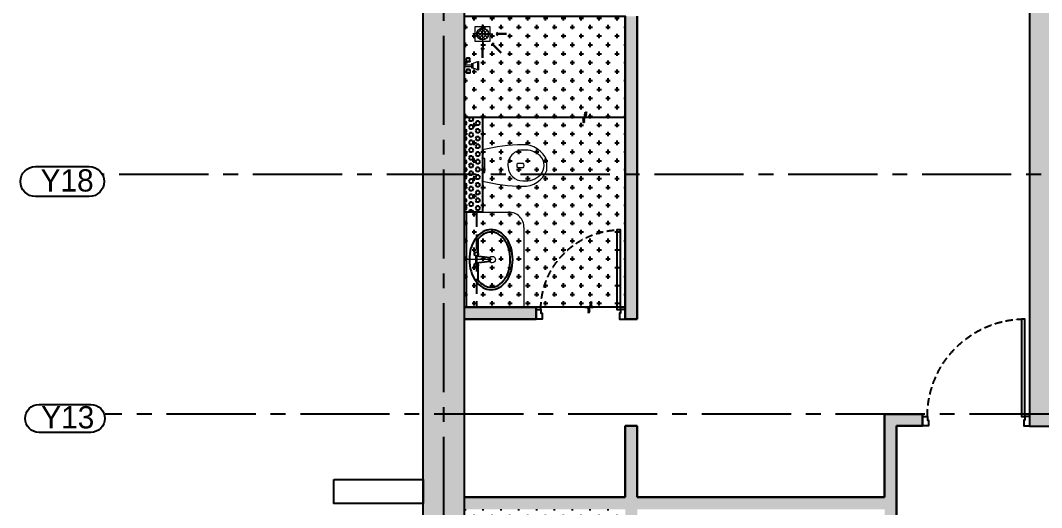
# Model space of a CAD drawing. Header units: millimetres. Extents: x 1066295 to 1300022, y -5734212 to -5454663.
# Drawn here: x 1179703 to 1188287, y -5717233 to -5713132 of the extents above; entities that cross this region are included whole.
import ezdxf

# ---------------------------------------------------------------- set-up
doc = ezdxf.new("R2010")
doc.units = ezdxf.units.MM
doc.header["$LTSCALE"] = 1000
doc.header["$MEASUREMENT"] = 0
for name, pattern in [('AUDIT_D_120904163729-0', [0]), ('T9_KEY PLAN(TYPICAL FLOOR)$0$3BHK-A$0$( Hidden )', [0.375, 0.25, -0.125]), ('T9_KEY PLAN(TYPICAL FLOOR)$0$3BHK-A$0$AUDIT_D_120904163729-0', [0]), ('T9_KEY PLAN(TYPICAL FLOOR)$0$3BHK-A$0$HIDDEN', [0.375, 0.25, -0.125]), ('T9_KEY PLAN(TYPICAL FLOOR)$0$T8_REFUGE COLUMNS$0$AUDIT_D_120904163729-0', [0]), ('T9_KEY PLAN(TYPICAL FLOOR)$0$T8_REFUGE COLUMNS$0$CENTER2', [1.125, 0.75, -0.125, 0.125, -0.125])]:
    doc.linetypes.add(name, pattern=pattern)
doc.layers.get('0').update_dxf_attribs({"linetype": 'AUDIT_D_120904163729-0'})
for name, color, linetype in [('T9_KEY PLAN(TYPICAL FLOOR)$0$3BHK-A$0$$1$LEDGE WALL', 5, 'Continuous'), ('T9_KEY PLAN(TYPICAL FLOOR)$0$3BHK-A$0$A-DOOR-FULL', 2, 'Continuous'), ('T9_KEY PLAN(TYPICAL FLOOR)$0$3BHK-A$0$A-HATCH -160', 251, 'T9_KEY PLAN(TYPICAL FLOOR)$0$3BHK-A$0$AUDIT_D_120904163729-0'), ('T9_KEY PLAN(TYPICAL FLOOR)$0$3BHK-A$0$A-SANITARY', 2, 'Continuous'), ('T9_KEY PLAN(TYPICAL FLOOR)$0$3BHK-A$0$a-tile drop', 3, 'Continuous'), ('T9_KEY PLAN(TYPICAL FLOOR)$0$3BHK-A$0$A-TOI SUNK 50MM', 8, 'Continuous'), ('T9_KEY PLAN(TYPICAL FLOOR)$0$3BHK-A$0$APT PLANS-typ$0$TILEDROP', 3, 'Continuous'), ('T9_KEY PLAN(TYPICAL FLOOR)$0$3BHK-A$0$ELEV.', 5, 'Continuous'), ('T9_KEY PLAN(TYPICAL FLOOR)$0$3BHK-A$0$LEDGE WALL', 5, 'Continuous'), ('T9_KEY PLAN(TYPICAL FLOOR)$0$T8_REFUGE COLUMNS$0$A-CENTERLINE', 193, 'T9_KEY PLAN(TYPICAL FLOOR)$0$T8_REFUGE COLUMNS$0$CENTER2'), ('T9_KEY PLAN(TYPICAL FLOOR)$0$T8_REFUGE COLUMNS$0$A-COLUMN GRID NUMBERING', 4, 'T9_KEY PLAN(TYPICAL FLOOR)$0$T8_REFUGE COLUMNS$0$AUDIT_D_120904163729-0'), ('T9_KEY PLAN(TYPICAL FLOOR)$0$T8_REFUGE COLUMNS$0$A-RCC COLS', 3, 'Continuous'), ('T9_KEY PLAN(TYPICAL FLOOR)$0$T8_TYPICAL COLUMNS$0$A-RCC COLS', 3, 'Continuous')]:
    doc.layers.add(name, color=color, linetype=linetype)
for name, color, linetype, lineweight in [('T9_KEY PLAN(TYPICAL FLOOR)$0$3BHK-A$0$a-TOI-fixtures', 251, 'Continuous', 0), ('T9_KEY PLAN(TYPICAL FLOOR)$0$3BHK-A$0$A-WALL- 160', 6, 'Continuous', 30), ('T9_KEY PLAN(TYPICAL FLOOR)$0$T8(T9 IS SIMILAR)$0$D&W', 8, 'Continuous', 25)]:
    doc.layers.add(name, color=color, linetype=linetype, lineweight=lineweight)
doc.layers.add('T9_KEY PLAN(TYPICAL FLOOR)$0$T8_REFUGE COLUMNS$0$COL-HATCH', color=7, linetype='Continuous', lineweight=25, true_color=0xa3a3a3)
doc.styles.add('T9_KEY PLAN(TYPICAL FLOOR)$0$3BHK-A$0$Romans 1', font='romans.shx', dxfattribs={"height": 100})
doc.styles.add('T9_KEY PLAN(TYPICAL FLOOR)$0$T8_REFUGE COLUMNS$0$STANDARD', font='GOTHIC.TTF')
doc.dimstyles.new('T9_KEY PLAN(TYPICAL FLOOR)$0$3BHK-A$0$ALPINE S', dxfattribs={"dimscale": 0, "dimtxt": 100, "dimasz": 75, "dimexe": 0, "dimexo": 0, "dimgap": 75, "dimtad": 1, "dimdec": 0, "dimzin": 0, "dimdsep": 46, "dimtxsty": 'T9_KEY PLAN(TYPICAL FLOOR)$0$3BHK-A$0$Romans 1', "dimblk": 'T9_KEY PLAN(TYPICAL FLOOR)$0$3BHK-A$0$_ArchTick', "dimcen": 0.09, "dimclrd": 256, "dimclre": 256, "dimclrt": 7, "dimadec": 0, "dimazin": 0, "dimtfac": 1, "dimtdec": 0, "dimtofl": 0, "dimtmove": 1, "dimatfit": 0, "dimldrblk": 'T9_KEY PLAN(TYPICAL FLOOR)$0$3BHK-A$0$_Open90', "dimfxl": 1, "dimtolj": 1, "dimtzin": 0, "dimarcsym": 0})

# ---------------------------------------------------------------- blocks, each defined once
blk = doc.blocks.new('T9_KEY PLAN(TYPICAL FLOOR)$0$T8_REFUGE COLUMNS')
at = {"layer": 'T9_KEY PLAN(TYPICAL FLOOR)$0$T8_REFUGE COLUMNS$0$COL-HATCH', "linetype": 'ByBlock'}
h = blk.add_hatch(color=256, dxfattribs=at)
h.dxf.hatch_style = 1
h.paths.add_polyline_path([(1215902.1, -5706299.9), (1216152.1, -5706299.9), (1216152.1, -5708099.9), (1215902.1, -5708099.9)])
h.paths.add_polyline_path([(1215902.1, -5708099.9), (1213292.1, -5708099.9), (1213292.1, -5707849.9), (1215902.1, -5707849.9)])
h.paths.add_polyline_path([(1196642.1, -5706299.9), (1196392.1, -5706299.9), (1196392.1, -5708099.9), (1196642.1, -5708099.9)])
h.paths.add_polyline_path([(1215902.1, -5723474.9), (1216152.1, -5723474.9), (1216152.1, -5721674.9), (1215902.1, -5721674.9)])
h.paths.add_polyline_path([(1215902.1, -5721924.9), (1213292.1, -5721924.9), (1213292.1, -5721674.9), (1215902.1, -5721674.9)])
h.paths.add_polyline_path([(1196642.1, -5723474.9), (1196392.1, -5723474.9), (1196392.1, -5721674.9), (1196642.1, -5721674.9)])
h.paths.add_polyline_path([(1198957.1, -5709939.9), (1199207.1, -5709939.9), (1199207.1, -5714149.9), (1198957.1, -5714149.9)])
h.paths.add_polyline_path([(1197682.1, -5711799.9), (1197432.1, -5711799.9), (1197432.1, -5709939.9), (1197682.1, -5709939.9)])
h.paths.add_polyline_path([(1184832.1, -5718799.9), (1185182.1, -5718799.9), (1185182.1, -5709299.9), (1184832.1, -5709299.9)])
h.paths.add_polyline_path([(1194132.1, -5714149.9), (1193882.1, -5714149.9), (1193882.1, -5709939.9), (1194132.1, -5709939.9)])
h.paths.add_polyline_path([(1189932.1, -5714149.9), (1190232.1, -5714149.9), (1190232.1, -5709914.9), (1189932.1, -5709914.9)])
h.paths.add_polyline_path([(1189932.1, -5719684.9), (1190232.1, -5719684.9), (1190232.1, -5715449.9), (1189932.1, -5715449.9)])
h.paths.add_polyline_path([(1194182.1, -5719609.9), (1193882.1, -5719609.9), (1193882.1, -5717174.9), (1194182.1, -5717174.9)])
h.paths.add_polyline_path([(1215612.1, -5719609.9), (1215862.1, -5719609.9), (1215862.1, -5715374.9), (1215612.1, -5715374.9)])
h.paths.add_polyline_path([(1210702.1, -5711724.9), (1207452.1, -5711724.9), (1207452.1, -5711474.9), (1210702.1, -5711474.9)])
h.paths.add_polyline_path([(1210702.1, -5713624.9), (1207452.1, -5713624.9), (1207452.1, -5713874.9), (1210702.1, -5713874.9)])
h.paths.add_polyline_path([(1210952.1, -5711474.9), (1210702.1, -5711474.9), (1210702.1, -5713874.9), (1210952.1, -5713874.9)])
h.paths.add_polyline_path([(1202442.1, -5712799.9), (1202692.1, -5712799.9), (1202692.1, -5710799.9), (1202442.1, -5710799.9)], flags=17)
h.paths.add_polyline_path([(1196682.1, -5715374.9), (1196932.1, -5715374.9), (1196932.1, -5719609.9), (1196682.1, -5719609.9)])
h.paths.add_polyline_path([(1210052.1, -5727009.9), (1209752.1, -5727009.9), (1209752.1, -5724474.9), (1210052.1, -5724474.9)])
h.paths.add_polyline_path([(1202492.1, -5727009.9), (1202792.1, -5727009.9), (1202792.1, -5724474.9), (1202492.1, -5724474.9)])
h.paths.add_polyline_path([(1199382.1, -5726829.9), (1199132.1, -5726829.9), (1199132.1, -5724474.9), (1199382.1, -5724474.9)])
h.paths.add_polyline_path([(1195392.1, -5726519.9), (1195742.1, -5726519.9), (1195742.1, -5724724.9), (1195392.1, -5724724.9)])
h.paths.add_polyline_path([(1195742.1, -5724124.9), (1195392.1, -5724124.9), (1195392.1, -5723274.9), (1195742.1, -5723274.9)])
h.paths.add_polyline_path([(1217152.1, -5726519.9), (1216802.1, -5726519.9), (1216802.1, -5724724.9), (1217152.1, -5724724.9)])
h.paths.add_polyline_path([(1216802.1, -5724124.9), (1217152.1, -5724124.9), (1217152.1, -5723274.9), (1216802.1, -5723274.9)])
h.paths.add_polyline_path([(1213162.1, -5726829.9), (1213412.1, -5726829.9), (1213412.1, -5724474.9), (1213162.1, -5724474.9)])
h.paths.add_polyline_path([(1209602.1, -5723474.9), (1209852.1, -5723474.9), (1209852.1, -5721674.9), (1209602.1, -5721674.9)])
h.paths.add_polyline_path([(1212262.1, -5721674.9), (1210752.1, -5721674.9), (1210752.1, -5721924.9), (1212262.1, -5721924.9)])
h.paths.add_polyline_path([(1212742.1, -5719224.9), (1207452.1, -5719224.9), (1207452.1, -5718974.9), (1212742.1, -5718974.9)])
h.paths.add_polyline_path([(1214067.1, -5718349.9), (1213817.1, -5718349.9), (1213817.1, -5716424.9), (1214067.1, -5716424.9)])
h.paths.add_polyline_path([(1213587.1, -5709939.9), (1213337.1, -5709939.9), (1213337.1, -5714149.9), (1213587.1, -5714149.9)])
h.paths.add_polyline_path([(1214862.1, -5711799.9), (1215112.1, -5711799.9), (1215112.1, -5709939.9), (1214862.1, -5709939.9)])
h.paths.add_polyline_path([(1227712.1, -5718799.9), (1227362.1, -5718799.9), (1227362.1, -5709299.9), (1227712.1, -5709299.9)])
h.paths.add_polyline_path([(1218412.1, -5714149.9), (1218662.1, -5714149.9), (1218662.1, -5709939.9), (1218412.1, -5709939.9)])
h.paths.add_polyline_path([(1222612.1, -5714149.9), (1222312.1, -5714149.9), (1222312.1, -5709914.9), (1222612.1, -5709914.9)])
h.paths.add_polyline_path([(1222612.1, -5719684.9), (1222312.1, -5719684.9), (1222312.1, -5715449.9), (1222612.1, -5715449.9)])
h.paths.add_polyline_path([(1218362.1, -5719609.9), (1218662.1, -5719609.9), (1218662.1, -5717174.9), (1218362.1, -5717174.9)])
h.paths.add_polyline_path([(1202742.1, -5716974.9), (1202992.1, -5716974.9), (1202992.1, -5718974.9), (1202742.1, -5718974.9)])
h.paths.add_polyline_path([(1204842.1, -5716974.9), (1205092.1, -5716974.9), (1205092.1, -5718974.9), (1204842.1, -5718974.9)])
h.paths.add_polyline_path([(1217152.1, -5701889.9), (1216802.1, -5701889.9), (1216802.1, -5705049.9), (1217152.1, -5705049.9)])
h.paths.add_polyline_path([(1216802.1, -5705649.9), (1217152.1, -5705649.9), (1217152.1, -5706499.9), (1216802.1, -5706499.9)])
h.paths.add_polyline_path([(1213162.1, -5701089.9), (1213412.1, -5701089.9), (1213412.1, -5705299.9), (1213162.1, -5705299.9)])
h.paths.add_polyline_path([(1210052.1, -5701089.9), (1209752.1, -5701089.9), (1209752.1, -5705299.9), (1210052.1, -5705299.9)])
h.paths.add_polyline_path([(1209602.1, -5706299.9), (1209852.1, -5706299.9), (1209852.1, -5708099.9), (1209602.1, -5708099.9)])
h.paths.add_polyline_path([(1212262.1, -5708099.9), (1210752.1, -5708099.9), (1210752.1, -5707849.9), (1212262.1, -5707849.9)])
h.paths.add_polyline_path([(1195392.1, -5701889.9), (1195742.1, -5701889.9), (1195742.1, -5705049.9), (1195392.1, -5705049.9)])
h.paths.add_polyline_path([(1195742.1, -5705649.9), (1195392.1, -5705649.9), (1195392.1, -5706499.9), (1195742.1, -5706499.9)])
h.paths.add_polyline_path([(1199382.1, -5701089.9), (1199132.1, -5701089.9), (1199132.1, -5705299.9), (1199382.1, -5705299.9)])
h.paths.add_polyline_path([(1202492.1, -5701089.9), (1202792.1, -5701089.9), (1202792.1, -5705299.9), (1202492.1, -5705299.9)])
h.paths.add_polyline_path([(1202942.1, -5706299.9), (1202692.1, -5706299.9), (1202692.1, -5708099.9), (1202942.1, -5708099.9)])
h.paths.add_polyline_path([(1200282, -5708099.9), (1201792, -5708099.9), (1201792, -5707849.9), (1200282, -5707849.9)])
h.paths.add_polyline_path([(1207452.1, -5710799.9), (1211787.1, -5710799.9), (1211787.1, -5710549.9), (1207452.1, -5710549.9)])
h.paths.add_polyline_path([(1200042.1, -5713849.9), (1200042.1, -5710549.9), (1205092.1, -5710549.9), (1205092.1, -5712999.9), (1204842.1, -5712999.9), (1204842, -5710799.9), (1200292.1, -5710799.9), (1200292.1, -5713849.9)])
h.paths.add_polyline_path([(1198907.1, -5719224.9), (1205092.1, -5719224.9), (1205092.1, -5718974.9), (1198907.1, -5718974.9)])
h.paths.add_polyline_path([(1202942.1, -5723474.9), (1202692.1, -5723474.9), (1202692.1, -5721674.9), (1202942.1, -5721674.9)])
h.paths.add_polyline_path([(1200282.1, -5721674.9), (1201792.1, -5721674.9), (1201792.1, -5721924.9), (1200282.1, -5721924.9)])
h.paths.add_polyline_path([(1196932.1, -5715624.9), (1203832.1, -5715624.9), (1203832.1, -5715374.9), (1196932.1, -5715374.9)])
h.paths.add_polyline_path([(1215612.1, -5715624.9), (1207452.1, -5715624.9), (1207452.1, -5715374.9), (1215612.1, -5715374.9)])
h.paths.add_polyline_path([(1196642.1, -5721924.9), (1199252.1, -5721924.9), (1199252.1, -5721674.9), (1196642.1, -5721674.9)])
h.paths.add_polyline_path([(1196642.1, -5708099.9), (1199252.1, -5708099.9), (1199252.1, -5707849.9), (1196642.1, -5707849.9)])
h.paths.add_polyline_path([(1198007.1, -5718974.9), (1196932.1, -5718974.9), (1196932.1, -5719224.9), (1198007.1, -5719224.9)])
at = {"layer": 'T9_KEY PLAN(TYPICAL FLOOR)$0$T8_REFUGE COLUMNS$0$A-CENTERLINE'}
for p, q in [((1185007.1, -5719488.7), (1185007.1, -5698299.6)), ((1223527.8, -5712032.4), (1182137.1, -5712032.4)), ((1229551.2, -5714049.9), (1182156.9, -5714049.9))]:
    blk.add_line(p, q, dxfattribs=at)
at = {"layer": 'T9_KEY PLAN(TYPICAL FLOOR)$0$T8_REFUGE COLUMNS$0$A-COLUMN GRID NUMBERING', "linetype": 'ByBlock'}
for points in [[(1181573.6, -5712217.4, -1), (1181573.6, -5711965.8), (1182026.1, -5711965.8, -1), (1182026.1, -5712217.4)], [(1181604.1, -5714202.5, -1), (1181604.1, -5713968.1), (1182039.7, -5713968.1, -1), (1182039.7, -5714202.5)]]:
    blk.add_lwpolyline(points, format="xyb", close=True, dxfattribs=at)
at = {"layer": 'T9_KEY PLAN(TYPICAL FLOOR)$0$T8_REFUGE COLUMNS$0$A-RCC COLS', "linetype": 'ByBlock'}
for points in [[(1184832.1, -5718799.9), (1185182.1, -5718799.9), (1185182.1, -5709299.9), (1184832.1, -5709299.9)], [(1189932.1, -5714149.9), (1190232.1, -5714149.9), (1190232.1, -5709914.9), (1189932.1, -5709914.9)]]:
    blk.add_lwpolyline(points, close=True, dxfattribs=at)
at = {"layer": 'T9_KEY PLAN(TYPICAL FLOOR)$0$T8_REFUGE COLUMNS$0$A-COLUMN GRID NUMBERING', "linetype": 'ByBlock', "char_height": 187.5, "attachment_point": 1, "style": 'T9_KEY PLAN(TYPICAL FLOOR)$0$T8_REFUGE COLUMNS$0$STANDARD'}
for s, insert in [('Y18', (1181617.4, -5711987.7)), ('Y13', (1181622.4, -5713981.4))]:
    blk.add_mtext_dynamic_manual_height_columns(s, width=444.685, gutter_width=500, heights=[0], dxfattribs=dict(at, insert=insert))
blk = doc.blocks.new('T9_KEY PLAN(TYPICAL FLOOR)$0$T8_TYPICAL COLUMNS')
at = {"layer": 'T9_KEY PLAN(TYPICAL FLOOR)$0$T8_TYPICAL COLUMNS$0$A-RCC COLS', "linetype": 'ByBlock'}
blk.add_blockref('T9_KEY PLAN(TYPICAL FLOOR)$0$T8_REFUGE COLUMNS', (0, 0), dxfattribs=at)
blk = doc.blocks.new('*U2399')
for points in [[(-710, 0), (-670, 0), (-670, 30), (-660, 30), (-660, 80), (-710, 80)], [(0, 0), (0, -670), (-30, -670), (-30, 0)], [(40, 0), (0, 0), (0, 30), (-10, 30), (-10, 80), (40, 80)]]:
    blk.add_lwpolyline(points, close=True)
at = {"color": 0, "linetype": 'ByBlock', "ltscale": 0.25}
blk.add_arc((1, 0.4), 671, 180.03474, 267.62699, dxfattribs=at)
blk = doc.blocks.new('*U2400')
for points in [[(0, 0), (0, 820), (30, 820), (30, 0)], [(-40, 0), (0, 0), (0, -30), (10, -30), (10, -80), (-40, -80)], [(860, 0), (820, 0), (820, -30), (810, -30), (810, -80), (860, -80)]]:
    blk.add_lwpolyline(points, close=True)
at = {"color": 0, "linetype": 'ByBlock', "ltscale": 0.25}
blk.add_arc((-1.2, -0.5), 821.2, 0.03474, 87.62699, dxfattribs=at)
blk = doc.blocks.new('T9_KEY PLAN(TYPICAL FLOOR)$0$3BHK-A$0$EWC 1-flat-3')
at = {"layer": 'T9_KEY PLAN(TYPICAL FLOOR)$0$3BHK-A$0$a-TOI-fixtures', "ltscale": 1.5}
blk.add_line((130.9, 0), (-130.9, 0), dxfattribs=at)
for points in [[(-130.9, 0, -0.055103), (-175.3, 336.2, -0.321827), (-41.6, 540), (41.6, 540, -0.321827), (175.3, 336.2, -0.055103), (130.9, 0, -27.681239)], [(-13.2, 214.3, -0.391448), (-129.3, 337.7, -0.224585), (-76.1, 489.9, -0.160675), (0, 518.7, -0.183016), (81.6, 484.1, -0.201424), (130, 346.4, -0.474507), (-13.2, 214.3, -2.927417)], [(-9.5, 290.2), (9.5, 290.2, 0.414214), (18.9, 299.7), (18.9, 337.6, 0.5), (-18.9, 337.6), (-18.9, 299.7, 0.414214), (-9.5, 290.2, 0.530498)]]:
    blk.add_lwpolyline(points, format="xyb", dxfattribs=at)
at = {"layer": 'T9_KEY PLAN(TYPICAL FLOOR)$0$3BHK-A$0$a-TOI-fixtures'}
blk.add_lwpolyline([(-59.2, 0), (-59.2, 18.9), (59.2, 18.9), (59.2, 0)], close=True, dxfattribs=at)
at = {"layer": 'T9_KEY PLAN(TYPICAL FLOOR)$0$3BHK-A$0$a-TOI-fixtures', "ltscale": 1.5}
for centre in [(-59.2, 151.6), (59.2, 151.6)]:
    blk.add_circle(centre, 8.31, dxfattribs=at)
blk = doc.blocks.new('T9_KEY PLAN(TYPICAL FLOOR)$0$3BHK-A$0$_ArchTick')
at = {"color": 0, "linetype": 'ByBlock', "const_width": 0.15}
blk.add_lwpolyline([(-0.5, -0.5), (0.5, 0.5)], dxfattribs=at)
blk = doc.blocks.new('T9_KEY PLAN(TYPICAL FLOOR)$0$3BHK-A$0$_Open90')
at = {"color": 0, "linetype": 'ByBlock', "lineweight": -2}
for p, q in [((0, 0), (-1, 0)), ((-0.5, 0.5), (0, 0)), ((0, 0), (-0.5, -0.5))]:
    blk.add_line(p, q, dxfattribs=at)
blk = doc.blocks.new('T9_KEY PLAN(TYPICAL FLOOR)$0$3BHK-A$0$SH-flat-2')
at = {"layer": 'T9_KEY PLAN(TYPICAL FLOOR)$0$3BHK-A$0$a-TOI-fixtures'}
for p, q in [((0, -6), (0, 6)), ((0, 6), (56.3, 5.9)), ((0.1, 54), (14.6, 54)), ((0.1, 42), (14.6, 42)), ((39.7, 38.7), (14.5, 38.7)), ((14.6, 30), (14.7, 66)), ((39.8, 57.2), (14.6, 57.2)), ((39.8, 29.9), (14.6, 30)), ((39.9, 65.9), (14.7, 66)), ((43.4, 31.6), (44.7, 33.1)), ((44.6, 43), (44.6, 52.2)), ((45.9, 36.2), (45.9, 59)), ((56.2, -18.1), (56.3, 17.9)), ((56.3, 17.9), (68.3, 17.9)), ((68.2, -18.1), (68.3, 17.9)), ((108.4, -32.8), (108.5, 32.4)), ((108.5, 35.8), (116.3, 35.8)), ((108.5, 32.4), (108.5, 35.8)), ((116.2, -36.2), (116.3, 35.8)), ((-0.1, -42), (14.4, -42)), ((-0.1, -54), (14.4, -54)), ((0, -6), (56.3, -6.1)), ((39.5, -57.3), (14.3, -57.3)), ((14.5, -30), (14.4, -66)), ((39.6, -38.8), (14.4, -38.8)), ((39.6, -66.1), (14.4, -66)), ((39.7, -30.1), (14.5, -30)), ((43.3, -31.7), (44.6, -33.3)), ((44.4, -43.2), (44.4, -52.4)), ((45.7, -36.4), (45.7, -59.2)), ((56.2, -18.1), (68.2, -18.1)), ((108.4, -32.8), (108.4, -36.2)), ((108.4, -36.2), (116.2, -36.2))]:
    blk.add_line(p, q, dxfattribs=at)
for centre, radius, start, end in [((39.8, 43.5), 4.8, 269.87759, 359.87759), ((39.7, 33.9), 4.8, 359.87759, 89.87759), ((39.8, 62), 4.8, 269.87759, 359.87759), ((39.8, 52.2), 4.8, 359.87759, 89.87759), ((39.8, 34.7), 4.8, 269.87759, 359.87759), ((39.9, 61.1), 4.8, 359.87759, 89.87759), ((41.1, 59), 4.8, 359.87759, 46.4449), ((41.1, 36.2), 4.8, 319.22581, 359.87759), ((114.8, -47.9), 80.5, 94.45949, 125.23752), ((39.5, -52.4), 4.8, 269.87759, 359.87759), ((39.5, -62.1), 4.8, 359.87759, 89.87759), ((39.6, -34), 4.8, 269.87759, 359.87759), ((39.6, -43.6), 4.8, 359.87759, 89.87759), ((39.6, -61.3), 4.8, 269.87759, 359.87759), ((39.7, -34.9), 4.8, 359.87759, 89.87759), ((40.9, -59.2), 4.8, 313.31029, 359.87759), ((40.9, -36.4), 4.8, 359.87759, 40.52937), ((115, 47.4), 80.5, 234.51767, 265.2957)]:
    blk.add_arc(centre, radius, start, end, dxfattribs=at)
blk = doc.blocks.new('T9_KEY PLAN(TYPICAL FLOOR)$0$3BHK-A$0$TILE DROP -x')
at = {"layer": 'T9_KEY PLAN(TYPICAL FLOOR)$0$3BHK-A$0$APT PLANS-typ$0$TILEDROP'}
h = blk.add_hatch(dxfattribs=at)
h.set_pattern_fill('ACET-2D-ANSI31', color=8, scale=90, angle=90, style=0)
h.set_pattern_definition([(135, (-851695.914, 5365039.183), (-7.954951288, -7.954951288), [])])
h.paths.add_polyline_path([(-58324, -19206), (-58324, -19024), (-58262, -19024), (-58262, -19206)])
edge = h.paths.add_edge_path()
edge.add_line((-58324, -19381), (-58394, -19381))
edge.add_line((-58324, -19206), (-58324, -19381))
edge.add_line((-58393, -19206), (-58324, -19206))
edge.add_line((-58393, -19381), (-58393, -19206))
at = {"layer": 'T9_KEY PLAN(TYPICAL FLOOR)$0$3BHK-A$0$APT PLANS-typ$0$TILEDROP', "color": 1}
blk.add_line((-58154, -19206), (-58434, -19206), dxfattribs=at)
at = {"layer": 'T9_KEY PLAN(TYPICAL FLOOR)$0$3BHK-A$0$APT PLANS-typ$0$TILEDROP', "color": 20, "const_width": 10}
for points in [[(-58324, -19381), (-58324, -19206)], [(-58324, -19206), (-58262, -19206)], [(-58262, -19206), (-58262, -19024)]]:
    blk.add_lwpolyline(points, dxfattribs=at)
blk = doc.blocks.new('T9_KEY PLAN(TYPICAL FLOOR)$0$3BHK-A$0$WB1-flat-1')
at = {"layer": 'T9_KEY PLAN(TYPICAL FLOOR)$0$3BHK-A$0$A-SANITARY', "color": 251, "ltscale": 1000}
for p, q in [((-1779491.7, 190118), (-1779491.7, 190265.4)), ((-1779507.9, 190061.5), (-1779507.9, 190121.4)), ((-1779394.5, 190106.8), (-1779507.9, 190119.9)), ((-1779394.5, 190074.4), (-1779507.9, 190063)), ((-1779491.7, 189917.5), (-1779491.7, 190064.6))]:
    blk.add_line(p, q, dxfattribs=at)
at = {"layer": 'T9_KEY PLAN(TYPICAL FLOOR)$0$3BHK-A$0$A-SANITARY', "color": 251}
blk.add_line((-1779394.5, 190106.8), (-1779394.5, 190074.4), dxfattribs=at)
for centre, major_axis, start_param, end_param in [((-1779350.3, 190152.9), (193.2, -55.2), 2.386204, 2.812145), ((-1779384.1, 190209.6), (130.8, -33.3), 1.820103, 2.357157), ((-1779384.1, 190209.6), (109.6, -33.8), 1.870427, 2.407481), ((-1779384.1, 190209.6), (130.3, -35), 1.296313, 1.833367), ((-1779384.1, 190209.6), (110.5, -30.5), 1.303226, 1.84028), ((-1779417.8, 190152.9), (193.7, -53.5), 0.877554, 1.303495), ((-1779296.9, 190115.8), (257.2, -67.9), 2.791732, 3.118985), ((-1779350.3, 190152.9), (175.1, -44.6), 2.357412, 2.719312), ((-1779417.8, 190152.9), (175.5, -43.1), 0.84856, 1.274501), ((-1779471.3, 190115.8), (236.8, -65.9), 0.552139, 0.879393), ((-1779471.3, 190115.8), (256.4, -70.9), 0.550268, 0.877521), ((-1779212.5, 190091.4), (341.5, -92.8), 3.126498, 3.407047), ((-1779507.9, 190137.6), (15.5, -4.6), 0.024765, 6.30795), ((-1779555.7, 190091.4), (320.9, -91.3), 0.277128, 0.557677), ((-1779555.7, 190091.4), (341.3, -93.5), 0.267352, 0.5479), ((-1779212.5, 190091.4), (340.8, -95.1), -2.869466, -2.588917), ((-1779507.9, 190045.3), (15.8, -3.6), -0.04131853858723034, 6.241866768592355), ((-1779555.7, 190091.4), (321.9, -87.7), -0.014507, 0.266042), ((-1779555.7, 190091.4), (341.5, -92.8), -0.015048, 0.2655), ((-1779296.9, 190067.1), (256.3, -71.3), -2.589745, -2.262492), ((-1779471.3, 190067.1), (237.5, -63.4), -0.34704, -0.019787), ((-1779471.3, 190067.1), (256.9, -69.2), -0.344634, -0.017381), ((-1779350.3, 190030), (194, -52.4), -2.26986, -1.84392), ((-1779350.3, 190030), (174.5, -46.9), -2.206968, -1.845068), ((-1779417.8, 190030), (173.5, -50.3), -0.751557, -0.325616), ((-1779417.8, 190030), (193, -55.8), -0.752352, -0.326411), ((-1779384.1, 189973.2), (130.1, -35.9), -1.838416, -1.301362), ((-1779384.1, 189973.2), (110.6, -30.1), -1.842195, -1.305141), ((-1779384.1, 189973.2), (110.2, -31.7), -1.29052, -0.753466), ((-1779384.1, 189973.2), (130.7, -33.4), -1.320613, -0.783559)]:
    blk.add_ellipse(centre, major_axis=major_axis, ratio=1, start_param=start_param, end_param=end_param, dxfattribs=at)
blk = doc.blocks.new('T9_KEY PLAN(TYPICAL FLOOR)$0$3BHK-A$0$A$C4C1B68F2-flat-1')
at = {"layer": 'T9_KEY PLAN(TYPICAL FLOOR)$0$3BHK-A$0$a-TOI-fixtures'}
for p, q in [((-412.9, 666.2, 0), (-412.9, -133.8)), ((-412.9, 666.2, 0), (-44.4, 666.2, 0)), ((-397.8, 666.2, 0), (-397.8, -133.8)), ((85.4, 536.4, 0), (85.4, -133.8)), ((-181.3, 266.2, 0), (-412.9, 266.2, 0)), ((-412.9, -133.8), (85.4, -133.8))]:
    blk.add_line(p, q, dxfattribs=at)
blk.add_arc((-42.4, 538.3, 0), 127.9, 359.13856, 90.86144, dxfattribs=at)
blk.add_ellipse((-181.3, 266.2, 0), major_axis=(27.5, 0.4), ratio=1, dxfattribs=at)
at = {"layer": 'T9_KEY PLAN(TYPICAL FLOOR)$0$3BHK-A$0$A-WALL- 160'}
blk.add_blockref('T9_KEY PLAN(TYPICAL FLOOR)$0$3BHK-A$0$WB1-flat-1', (1779192.5, -189825), dxfattribs=at)
blk = doc.blocks.new('T9_KEY PLAN(TYPICAL FLOOR)$0$3BHK-A$0$A$C1DA736AB')
at = {"layer": 'T9_KEY PLAN(TYPICAL FLOOR)$0$3BHK-A$0$a-TOI-fixtures', "linetype": 'ByBlock'}
for points in [[(117, 0.4, 0), (202.3, 0.4, 0)], [(81.7, -82.8, 0), (158.2, -159.9, 0)], [(0.4, -117, 0), (0.4, -202.3, 0)]]:
    blk.add_leader(points, dimstyle='T9_KEY PLAN(TYPICAL FLOOR)$0$3BHK-A$0$ALPINE S', override={"dimscale": 1, "dimasz": 25, "dimtad": 0, "dimfxl": 5, "dimtfill": 1, "dimarcsym": 1}, dxfattribs=at)
blk = doc.blocks.new('T9_KEY PLAN(TYPICAL FLOOR)$0$3BHK-A$0$Type-A-First Floor Plan-bottom-up$0$FLOOR TRAP-flat-6')
at = {"layer": 'T9_KEY PLAN(TYPICAL FLOOR)$0$3BHK-A$0$a-TOI-fixtures'}
h = blk.add_hatch(dxfattribs=at)
h.set_pattern_fill('ACET-2D-_USER', color=256, scale=20, angle=45, style=0, double=1, pattern_type=0)
h.set_pattern_definition([(45, (-789896.981, 5385770.066), (-14.142135624, 14.142135624), []), (135, (-789896.981, 5385770.066), (-14.142135624, -14.142135624), [])])
edge = h.paths.add_edge_path()
edge.add_arc((150, 150), 50, 0, 360)
for q in [(150, 228.6), (67.6, 150), (237.4, 150), (150, 63.6)]:
    blk.add_line((150, 150), q, dxfattribs=at)
blk.add_lwpolyline([(87.5, 212.5), (212.5, 212.5), (212.5, 87.5), (87.5, 87.5)], close=True, dxfattribs=at)
blk.add_circle((150, 150), 50, dxfattribs=at)
at = {"layer": 'T9_KEY PLAN(TYPICAL FLOOR)$0$3BHK-A$0$A-WALL- 160', "linetype": 'ByBlock'}
blk.add_blockref('T9_KEY PLAN(TYPICAL FLOOR)$0$3BHK-A$0$A$C1DA736AB', (149.6, 149.6, 0), dxfattribs=at)
blk = doc.blocks.new('T9_KEY PLAN(TYPICAL FLOOR)')
at = {"layer": 'T9_KEY PLAN(TYPICAL FLOOR)$0$3BHK-A$0$A-HATCH -160', "linetype": 'ByBlock'}
h = blk.add_hatch(dxfattribs=at)
h.set_pattern_fill('ZIGZAG', color=8, scale=250)
h.set_pattern_definition([(0, (0, 0), (31.25, 31.25), [31.25, -31.25]), (90, (31.25, 0), (-31.25, 31.25), [31.25, -31.25])])
h.paths.add_polyline_path([(1185182.8, -5714749.5), (1186532.7, -5714749.5), (1186532.7, -5714149.5), (1186632.7, -5714149.5), (1186632.7, -5714749.5), (1188712.7, -5714749.5), (1188712.7, -5714049.5), (1189032.5, -5714049.5), (1189032.5, -5714149.5), (1188812.7, -5714149.5), (1188812.7, -5715449.5), (1189032.5, -5715449.5), (1189032.5, -5715549.5), (1188712.7, -5715549.5), (1188712.7, -5714849.5), (1186632.7, -5714849.5), (1186632.7, -5715664.5), (1186532.7, -5715664.5), (1186532.7, -5714849.5), (1185182.8, -5714849.5)])
h.paths.add_polyline_path([(1185182.8, -5713249.5), (1185782.7, -5713249.5), (1185782.7, -5713149.5), (1185182.8, -5713149.5)])
h.paths.add_polyline_path([(1186532.7, -5710699.5), (1186632.7, -5710699.5), (1186632.7, -5713249.5), (1186532.7, -5713249.5)])
h.paths.add_polyline_path([(1186532.7, -5717399.5), (1186632.7, -5717399.5), (1186632.7, -5716414.5), (1186532.7, -5716414.5)])
h.paths.add_polyline_path([(1194902.2, -5715375), (1194082.3, -5715375), (1194082.3, -5715475), (1194902.2, -5715475)])
h.paths.add_polyline_path([(1195802.2, -5715375), (1196682.2, -5715375), (1196682.2, -5715475), (1195802.2, -5715475)])
h.paths.add_polyline_path([(1194132.5, -5714149.9), (1196532.4, -5714149.9), (1196532.4, -5714049.9), (1194132.5, -5714049.9)])
h.paths.add_polyline_path([(1197432.4, -5711800.2), (1197532.4, -5711800.2), (1197532.4, -5714149.9), (1197432.4, -5714149.9)])
h.paths.add_polyline_path([(1198282.4, -5714149.9), (1198958.7, -5714149.9), (1198958.7, -5714049.9), (1198282.4, -5714049.9)])
h.paths.add_polyline_path([(1196772.2, -5720209.7), (1196082.2, -5720209.7), (1196082.3, -5720109.7), (1196082.2, -5720109.7), (1196182.2, -5720109.7), (1196772.2, -5720109.7)])
h.paths.add_polyline_path([(1193397.2, -5709939.9), (1193882.3, -5709939.6), (1193882.3, -5710040.1), (1193397.3, -5710040.1)])
h.paths.add_polyline_path([(1186632.7, -5708554.7), (1187192.3, -5708554.8), (1187192.3, -5708654.7), (1186632.7, -5708654.7)])
h.paths.add_polyline_path([(1194182.3, -5715724), (1194082.3, -5715724), (1194082.3, -5715474), (1194182.3, -5715474)])
at = {"layer": 'T9_KEY PLAN(TYPICAL FLOOR)$0$3BHK-A$0$A-TOI SUNK 50MM'}
h = blk.add_hatch(dxfattribs=at)
h.set_pattern_fill('CROSS', color=8, scale=300, style=0)
h.set_pattern_definition([(0, (-0.65, 1286.84), (75, 75), [37.5, -112.5]), (90, (18.1, 1268.09), (-75, 75), [37.5, -112.5])])
h.paths.add_polyline_path([(1186532.7, -5713148.5), (1185182.4, -5713148.5), (1185182.4, -5710698.5), (1186532.7, -5710698.5)])
h.paths.add_polyline_path([(1185182.4, -5714848.6), (1186532.7, -5714848.6), (1186532.7, -5717398.5), (1185182.4, -5717398.5)])
at = {"layer": 'T9_KEY PLAN(TYPICAL FLOOR)$0$3BHK-A$0$LEDGE WALL'}
h = blk.add_hatch(dxfattribs=at)
h.set_pattern_fill('HEX', color=8, scale=150, angle=180)
h.paths.add_polyline_path([(1185332.8, -5712348.5), (1185182.8, -5712348.5), (1185182.8, -5711548.5), (1185332.8, -5711548.5)])
at = {"linetype": 'ByBlock'}
blk.add_lwpolyline([(1184082.5, -5714599.9), (1184832.5, -5714599.9), (1184832.5, -5714799.9), (1184082.5, -5714799.9)], close=True, dxfattribs=at)
at = {"layer": 'T9_KEY PLAN(TYPICAL FLOOR)$0$3BHK-A$0$$1$LEDGE WALL', "color": 8, "linetype": 'T9_KEY PLAN(TYPICAL FLOOR)$0$3BHK-A$0$( Hidden )', "ltscale": 0.5}
blk.add_line((1185282.8, -5712348.5, 0), (1185282.8, -5713148.5, 0), dxfattribs=at)
at = {"layer": 'T9_KEY PLAN(TYPICAL FLOOR)$0$3BHK-A$0$A-TOI SUNK 50MM', "color": 8}
blk.add_line((1186532.7, -5713148.5, 0), (1185782.7, -5713148.5, 0), dxfattribs=at)
at = {"layer": 'T9_KEY PLAN(TYPICAL FLOOR)$0$3BHK-A$0$A-TOI SUNK 50MM', "color": 8, "elevation": 0}
blk.add_lwpolyline([(1186532.7, -5713148.5), (1185182.4, -5713148.5), (1185182.4, -5710698.5), (1186532.7, -5710698.5)], close=True, dxfattribs=at)
at = {"layer": 'T9_KEY PLAN(TYPICAL FLOOR)$0$3BHK-A$0$A-WALL- 160', "color": 8, "linetype": 'ByBlock'}
for p, q in [((1186532.7, -5713248.5, 0), (1186532.7, -5710698.5, 0)), ((1186632.7, -5713248.5, 0), (1186632.7, -5710698.5, 0)), ((1185782.7, -5713148.5, 0), (1185182.8, -5713148.5, 0)), ((1185782.7, -5713248.5, 0), (1185782.7, -5713148.5, 0)), ((1185782.7, -5713248.5, 0), (1185182.8, -5713248.5, 0)), ((1186632.7, -5713248.5, 0), (1186532.7, -5713248.5, 0)), ((1188712.7, -5714748.5, 0), (1188712.7, -5714048.5, 0)), ((1188712.7, -5714048.5, 0), (1189032.5, -5714048.5, 0)), ((1189032.5, -5714148.5, 0), (1189032.5, -5714048.5, 0)), ((1186632.7, -5714148.5, 0), (1186532.7, -5714148.5, 0)), ((1186532.7, -5714148.5, 0), (1186532.7, -5714748.5, 0)), ((1186632.7, -5714148.5, 0), (1186632.7, -5714748.5, 0)), ((1188812.7, -5715448.5, 0), (1188812.7, -5714148.5, 0)), ((1188812.7, -5714148.5, 0), (1189032.5, -5714148.5, 0)), ((1186532.7, -5714748.5, 0), (1185182.8, -5714748.5, 0)), ((1188712.7, -5714748.5, 0), (1186632.7, -5714748.5, 0))]:
    blk.add_line(p, q, dxfattribs=at)
at = {"layer": 'T9_KEY PLAN(TYPICAL FLOOR)$0$3BHK-A$0$ELEV.', "color": 8}
blk.add_line((1185182.5, -5711548.5, -0.5), (1186532.7, -5711548.5, 0), dxfattribs=at)
at = {"layer": 'T9_KEY PLAN(TYPICAL FLOOR)$0$3BHK-A$0$LEDGE WALL', "color": 8, "elevation": 0}
blk.add_lwpolyline([(1185332.8, -5712348.5), (1185182.8, -5712348.5), (1185182.8, -5711548.5), (1185332.8, -5711548.5)], close=True, dxfattribs=at)
at = {"layer": 'T9_KEY PLAN(TYPICAL FLOOR)$0$3BHK-A$0$A-DOOR-FULL', "color": 8, "linetype": 'T9_KEY PLAN(TYPICAL FLOOR)$0$3BHK-A$0$HIDDEN', "xscale": -1, "rotation": 180}
blk.add_blockref('*U2399', (1186492.7, -5713168.5, 0), dxfattribs=at)
at = {"layer": 'T9_KEY PLAN(TYPICAL FLOOR)$0$3BHK-A$0$A-DOOR-FULL', "color": 8, "linetype": 'T9_KEY PLAN(TYPICAL FLOOR)$0$3BHK-A$0$HIDDEN', "xscale": -1}
blk.add_blockref('*U2400', (1189892.5, -5714068.5, 0), dxfattribs=at)
at = {"layer": 'T9_KEY PLAN(TYPICAL FLOOR)$0$3BHK-A$0$a-tile drop', "color": 8, "xscale": 0.25, "yscale": 0.25, "zscale": 0.25, "rotation": 180}
for p in [(1171609.7, -5716349.9, 0), (1171653, -5717949.9, 0)]:
    blk.add_blockref('T9_KEY PLAN(TYPICAL FLOOR)$0$3BHK-A$0$TILE DROP -x', p, dxfattribs=at)
at = {"layer": 'T9_KEY PLAN(TYPICAL FLOOR)$0$3BHK-A$0$a-TOI-fixtures', "color": 8, "extrusion": (0, 0, -1), "xscale": -1, "zscale": -1}
blk.add_blockref('T9_KEY PLAN(TYPICAL FLOOR)$0$3BHK-A$0$Type-A-First Floor Plan-bottom-up$0$FLOOR TRAP-flat-6', (-1185182.8, -5710998.5, 0), dxfattribs=at)
at = {"layer": 'T9_KEY PLAN(TYPICAL FLOOR)$0$3BHK-A$0$a-TOI-fixtures', "color": 8, "xscale": -1, "rotation": 180}
blk.add_blockref('T9_KEY PLAN(TYPICAL FLOOR)$0$3BHK-A$0$SH-flat-2', (1185182.8, -5711116, 0), dxfattribs=at)
at = {"layer": 'T9_KEY PLAN(TYPICAL FLOOR)$0$3BHK-A$0$a-TOI-fixtures', "color": 8, "extrusion": (0, 0, -1), "zscale": -1, "rotation": 90}
blk.add_blockref('T9_KEY PLAN(TYPICAL FLOOR)$0$3BHK-A$0$EWC 1-flat-3', (-1185332.8, -5711956, 0), dxfattribs=at)
at = {"layer": 'T9_KEY PLAN(TYPICAL FLOOR)$0$3BHK-A$0$a-TOI-fixtures', "color": 8}
blk.add_blockref('T9_KEY PLAN(TYPICAL FLOOR)$0$3BHK-A$0$A$C4C1B68F2-flat-1', (1185595.7, -5713014.7), dxfattribs=at)
at = {"layer": 'T9_KEY PLAN(TYPICAL FLOOR)$0$T8(T9 IS SIMILAR)$0$D&W', "color": 8, "linetype": 'ByBlock'}
blk.add_blockref('T9_KEY PLAN(TYPICAL FLOOR)$0$T8_TYPICAL COLUMNS', (0, 0), dxfattribs=at)
blk = doc.blocks.new('T9_PROFILE SECTIONS')
at = {"linetype": 'ByBlock'}
blk.add_blockref('T9_KEY PLAN(TYPICAL FLOOR)', (0.1954, 0.8356), dxfattribs=at)

msp = doc.modelspace()

# ---------------------------------------------------------------- block references
at = {"linetype": 'ByBlock'}
msp.add_blockref('T9_PROFILE SECTIONS', (-1745.2, -2398.4, 0.4), dxfattribs=at)

doc.saveas('drawing.dxf')
